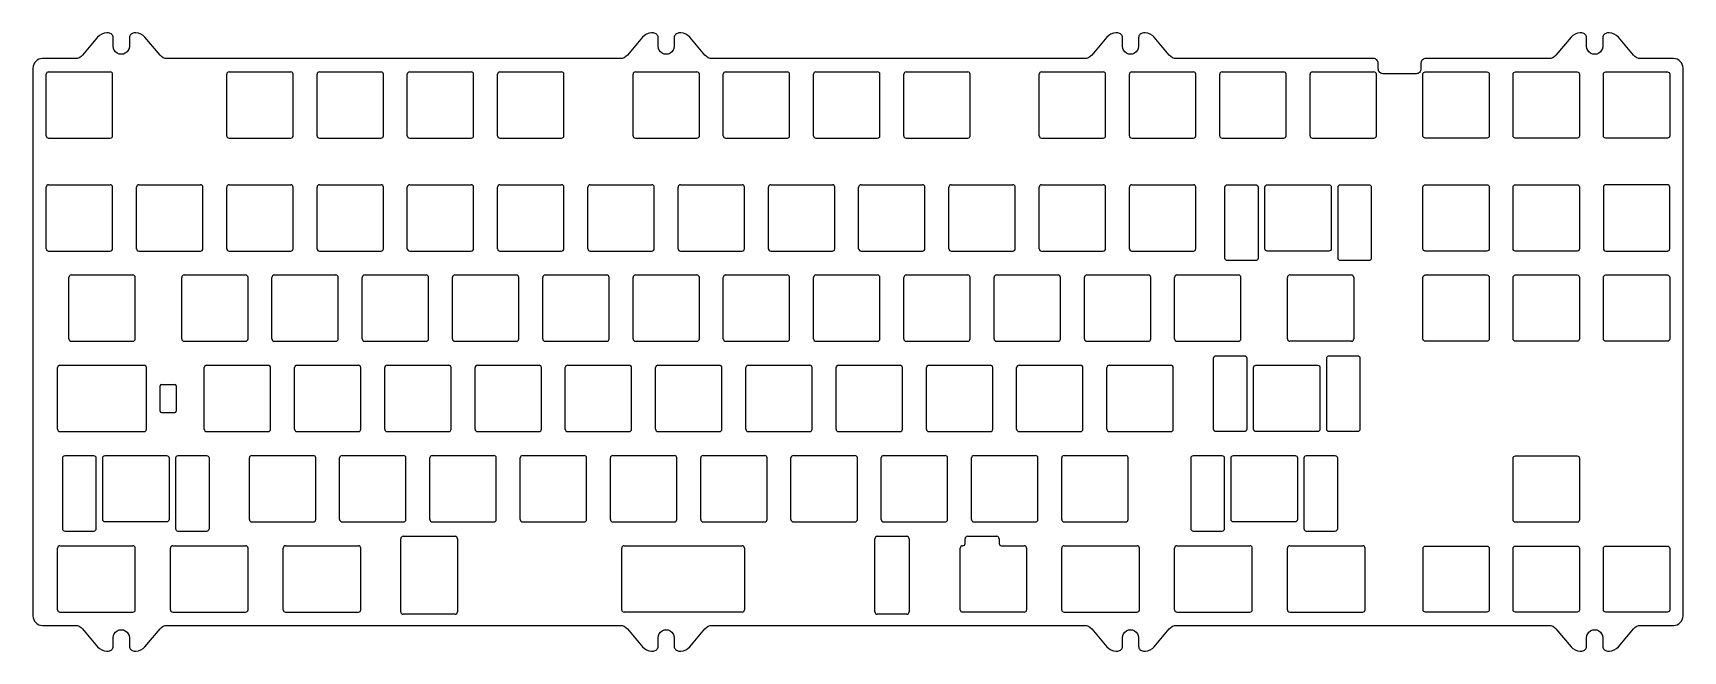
# Model space of a CAD drawing. Header units: millimetres. Extents: x -74 to 274, y 23 to 154.
import ezdxf

# ---------------------------------------------------------------- set-up
doc = ezdxf.new("R2010")
doc.units = ezdxf.units.MM
doc.layers.get('0').update_dxf_attribs({"linetype": 'CONTINUOUS'})

msp = doc.modelspace()

# ---------------------------------------------------------------- linework, layer by layer
for p, q in [((-71.38, 131.81), (-71.38, 144.81)), ((-70.88, 145.31), (-57.88, 145.31)), ((-57.38, 131.81), (-57.38, 144.81)), ((-33.28, 131.81), (-33.28, 144.81)), ((-32.78, 145.31), (-19.78, 145.31)), ((-19.28, 131.81), (-19.28, 144.81)), ((-14.23, 131.81), (-14.23, 144.81)), ((-13.73, 145.31), (-0.73, 145.31)), ((-0.23, 131.81), (-0.23, 144.81)), ((4.82, 131.81), (4.82, 144.81)), ((5.32, 145.31), (18.32, 145.31)), ((18.82, 131.81), (18.82, 144.81)), ((23.87, 131.81), (23.87, 144.81)), ((24.37, 145.31), (37.37, 145.31)), ((37.87, 131.81), (37.87, 144.81)), ((52.45, 131.81), (52.45, 144.81)), ((52.95, 145.31), (65.95, 145.31)), ((66.45, 131.81), (66.45, 144.81)), ((71.5, 131.81), (71.5, 144.81)), ((72, 145.31), (85, 145.31)), ((85.5, 131.81), (85.5, 144.81)), ((90.55, 131.81), (90.55, 144.81)), ((91.05, 145.31), (104.05, 145.31)), ((104.55, 131.81), (104.55, 144.81)), ((109.6, 131.81), (109.6, 144.81)), ((110.1, 145.31), (123.1, 145.31)), ((123.6, 131.81), (123.6, 144.81)), ((138.17, 131.81), (138.17, 144.81)), ((138.67, 145.31), (151.67, 145.31)), ((152.17, 131.81), (152.17, 144.81)), ((157.22, 131.81), (157.22, 144.81)), ((157.72, 145.31), (170.72, 145.31)), ((171.22, 131.81), (171.22, 144.81)), ((176.27, 131.81), (176.27, 144.81)), ((176.77, 145.31), (189.77, 145.31)), ((190.27, 131.81), (190.27, 144.81)), ((195.32, 131.81), (195.32, 144.81)), ((195.82, 145.31), (208.82, 145.31)), ((209.32, 131.81), (209.32, 144.81)), ((-70.88, 131.31), (-57.88, 131.31)), ((-32.78, 131.31), (-19.78, 131.31)), ((-13.73, 131.31), (-0.73, 131.31)), ((5.32, 131.31), (18.32, 131.31)), ((24.37, 131.31), (37.37, 131.31)), ((52.95, 131.31), (65.95, 131.31)), ((72, 131.31), (85, 131.31)), ((91.05, 131.31), (104.05, 131.31)), ((110.1, 131.31), (123.1, 131.31)), ((138.67, 131.31), (151.67, 131.31)), ((157.72, 131.31), (170.72, 131.31)), ((176.77, 131.31), (189.77, 131.31)), ((195.82, 131.31), (208.82, 131.31)), ((-71.38, 107.99), (-71.38, 120.99)), ((-70.88, 121.49), (-57.88, 121.49)), ((-57.38, 107.99), (-57.38, 120.99)), ((-52.33, 107.99), (-52.33, 120.99)), ((-51.83, 121.49), (-38.83, 121.49)), ((-38.33, 107.99), (-38.33, 120.99)), ((-33.28, 107.99), (-33.28, 120.99)), ((-32.78, 121.49), (-19.78, 121.49)), ((-19.28, 107.99), (-19.28, 120.99)), ((-14.23, 107.99), (-14.23, 120.99)), ((-13.73, 121.49), (-0.73, 121.49)), ((-0.23, 107.99), (-0.23, 120.99)), ((4.82, 107.99), (4.82, 120.99)), ((5.32, 121.49), (18.32, 121.49)), ((18.82, 107.99), (18.82, 120.99)), ((23.87, 107.99), (23.87, 120.99)), ((24.37, 121.49), (37.37, 121.49)), ((37.87, 107.99), (37.87, 120.99)), ((42.92, 107.99), (42.92, 120.99)), ((43.42, 121.49), (56.42, 121.49)), ((56.92, 107.99), (56.92, 120.99)), ((61.97, 107.99), (61.97, 120.99)), ((62.47, 121.49), (75.47, 121.49)), ((75.97, 107.99), (75.97, 120.99)), ((81.02, 107.99), (81.02, 120.99)), ((81.52, 121.49), (94.52, 121.49)), ((95.02, 107.99), (95.02, 120.99)), ((100.07, 107.99), (100.07, 120.99)), ((100.57, 121.49), (113.57, 121.49)), ((114.07, 107.99), (114.07, 120.99)), ((119.12, 107.99), (119.12, 120.99)), ((119.62, 121.49), (132.62, 121.49)), ((133.12, 107.99), (133.12, 120.99)), ((138.17, 107.99), (138.17, 120.99)), ((138.67, 121.49), (151.67, 121.49)), ((152.17, 107.99), (152.17, 120.99)), ((157.22, 107.99), (157.22, 120.99)), ((157.72, 121.49), (170.72, 121.49)), ((171.22, 107.99), (171.22, 120.99)), ((-70.88, 107.49), (-57.88, 107.49)), ((-51.83, 107.49), (-38.83, 107.49)), ((-32.78, 107.49), (-19.78, 107.49)), ((-13.73, 107.49), (-0.73, 107.49)), ((5.32, 107.49), (18.32, 107.49)), ((24.37, 107.49), (37.37, 107.49)), ((43.42, 107.49), (56.42, 107.49)), ((62.47, 107.49), (75.47, 107.49)), ((81.52, 107.49), (94.52, 107.49)), ((100.57, 107.49), (113.57, 107.49)), ((119.62, 107.49), (132.62, 107.49)), ((138.67, 107.49), (151.67, 107.49)), ((157.72, 107.49), (170.72, 107.49)), ((-66.61, 88.94), (-66.61, 101.94)), ((-66.11, 102.44), (-53.11, 102.44)), ((-52.61, 88.94), (-52.61, 101.94)), ((-42.8, 88.94), (-42.8, 101.94)), ((-42.3, 102.44), (-29.3, 102.44)), ((-28.8, 88.94), (-28.8, 101.94)), ((-23.75, 88.94), (-23.75, 101.94)), ((-23.25, 102.44), (-10.25, 102.44)), ((-9.75, 88.94), (-9.75, 101.94)), ((-4.7, 88.94), (-4.7, 101.94)), ((-4.2, 102.44), (8.8, 102.44)), ((9.3, 88.94), (9.3, 101.94)), ((14.35, 88.94), (14.35, 101.94)), ((14.85, 102.44), (27.85, 102.44)), ((28.35, 88.94), (28.35, 101.94)), ((33.4, 88.94), (33.4, 101.94)), ((33.9, 102.44), (46.9, 102.44)), ((47.4, 88.94), (47.4, 101.94)), ((52.45, 88.94), (52.45, 101.94)), ((52.95, 102.44), (65.95, 102.44)), ((66.45, 88.94), (66.45, 101.94)), ((71.5, 88.94), (71.5, 101.94)), ((72, 102.44), (85, 102.44)), ((85.5, 88.94), (85.5, 101.94)), ((90.55, 88.94), (90.55, 101.94)), ((91.05, 102.44), (104.05, 102.44)), ((104.55, 88.94), (104.55, 101.94)), ((109.6, 88.94), (109.6, 101.94)), ((110.1, 102.44), (123.1, 102.44)), ((123.6, 88.94), (123.6, 101.94)), ((128.65, 88.94), (128.65, 101.94)), ((129.15, 102.44), (142.15, 102.44)), ((142.65, 88.94), (142.65, 101.94)), ((147.7, 88.94), (147.7, 101.94)), ((148.2, 102.44), (161.2, 102.44)), ((161.7, 88.94), (161.7, 101.94)), ((166.75, 88.94), (166.75, 101.94)), ((167.25, 102.44), (180.25, 102.44)), ((180.75, 88.94), (180.75, 101.94)), ((190.56, 88.94), (190.56, 101.94)), ((191.06, 102.44), (204.06, 102.44)), ((204.56, 101.94), (204.56, 88.94)), ((-66.11, 88.44), (-53.11, 88.44)), ((-42.3, 88.44), (-29.3, 88.44)), ((-23.25, 88.44), (-10.25, 88.44)), ((-4.2, 88.44), (8.8, 88.44)), ((14.85, 88.44), (27.85, 88.44)), ((33.9, 88.44), (46.9, 88.44)), ((52.95, 88.44), (65.95, 88.44)), ((72, 88.44), (85, 88.44)), ((91.05, 88.44), (104.05, 88.44)), ((110.1, 88.44), (123.1, 88.44)), ((129.15, 88.44), (142.15, 88.44)), ((148.2, 88.44), (161.2, 88.44)), ((167.25, 88.44), (180.25, 88.44)), ((204.06, 88.44), (191.06, 88.44)), ((-68.99, 69.89), (-68.99, 82.89)), ((-68.49, 83.39), (-50.73, 83.39)), ((-50.23, 69.89), (-50.23, 82.89)), ((-38.04, 69.89), (-38.04, 82.89)), ((-37.54, 83.39), (-24.54, 83.39)), ((-24.04, 69.89), (-24.04, 82.89)), ((-18.99, 69.89), (-18.99, 82.89)), ((-18.49, 83.39), (-5.49, 83.39)), ((-4.99, 69.89), (-4.99, 82.89)), ((0.06, 69.89), (0.06, 82.89)), ((0.56, 83.39), (13.56, 83.39)), ((14.06, 69.89), (14.06, 82.89)), ((19.11, 69.89), (19.11, 82.89)), ((19.61, 83.39), (32.61, 83.39)), ((33.11, 69.89), (33.11, 82.89)), ((38.16, 69.89), (38.16, 82.89)), ((38.66, 83.39), (51.66, 83.39)), ((52.16, 69.89), (52.16, 82.89)), ((57.21, 69.89), (57.21, 82.89)), ((57.71, 83.39), (70.71, 83.39)), ((71.21, 69.89), (71.21, 82.89)), ((76.26, 69.89), (76.26, 82.89)), ((76.76, 83.39), (89.76, 83.39)), ((90.26, 69.89), (90.26, 82.89)), ((95.31, 69.89), (95.31, 82.89)), ((95.81, 83.39), (108.81, 83.39)), ((109.31, 69.89), (109.31, 82.89)), ((114.36, 69.89), (114.36, 82.89)), ((114.86, 83.39), (127.86, 83.39)), ((128.36, 69.89), (128.36, 82.89)), ((133.41, 69.89), (133.41, 82.89)), ((133.91, 83.39), (146.91, 83.39)), ((147.41, 69.89), (147.41, 82.89)), ((152.46, 69.89), (152.46, 82.89)), ((152.96, 83.39), (165.96, 83.39)), ((166.46, 69.89), (166.46, 82.89)), ((-47.34, 73.72), (-47.34, 79.06)), ((-47.04, 79.36), (-44.24, 79.36)), ((-43.94, 79.06), (-43.94, 73.72)), ((-47.04, 73.42), (-44.24, 73.42)), ((-68.49, 69.39), (-50.73, 69.39)), ((-37.54, 69.39), (-24.54, 69.39)), ((-18.49, 69.39), (-5.49, 69.39)), ((0.56, 69.39), (13.56, 69.39)), ((19.61, 69.39), (32.61, 69.39)), ((38.66, 69.39), (51.66, 69.39)), ((57.71, 69.39), (70.71, 69.39)), ((76.76, 69.39), (89.76, 69.39)), ((95.81, 69.39), (108.81, 69.39)), ((114.86, 69.39), (127.86, 69.39)), ((133.91, 69.39), (146.91, 69.39)), ((152.96, 69.39), (165.96, 69.39)), ((-28.51, 50.84), (-28.51, 63.84)), ((-28.01, 64.34), (-15.01, 64.34)), ((-14.51, 50.84), (-14.51, 63.84)), ((-9.46, 50.84), (-9.46, 63.84)), ((-8.96, 64.34), (4.04, 64.34)), ((4.54, 50.84), (4.54, 63.84)), ((9.59, 50.84), (9.59, 63.84)), ((10.09, 64.34), (23.09, 64.34)), ((23.59, 50.84), (23.59, 63.84)), ((28.64, 50.84), (28.64, 63.84)), ((29.14, 64.34), (42.14, 64.34)), ((42.64, 50.84), (42.64, 63.84)), ((47.69, 50.84), (47.69, 63.84)), ((48.19, 64.34), (61.19, 64.34)), ((61.69, 50.84), (61.69, 63.84)), ((66.74, 50.84), (66.74, 63.84)), ((67.24, 64.34), (80.24, 64.34)), ((80.74, 50.84), (80.74, 63.84)), ((85.79, 50.84), (85.79, 63.84)), ((86.29, 64.34), (99.29, 64.34)), ((99.79, 50.84), (99.79, 63.84)), ((104.84, 50.84), (104.84, 63.84)), ((105.34, 64.34), (118.34, 64.34)), ((118.84, 50.84), (118.84, 63.84)), ((123.89, 50.84), (123.89, 63.84)), ((124.39, 64.34), (137.39, 64.34)), ((137.89, 50.84), (137.89, 63.84)), ((142.94, 50.84), (142.94, 63.84)), ((143.44, 64.34), (156.44, 64.34)), ((156.94, 50.84), (156.94, 63.84)), ((-28.01, 50.34), (-15.01, 50.34)), ((-8.96, 50.34), (4.04, 50.34)), ((10.09, 50.34), (23.09, 50.34)), ((29.14, 50.34), (42.14, 50.34)), ((48.19, 50.34), (61.19, 50.34)), ((67.24, 50.34), (80.24, 50.34)), ((86.29, 50.34), (99.29, 50.34)), ((105.34, 50.34), (118.34, 50.34)), ((124.39, 50.34), (137.39, 50.34)), ((143.44, 50.34), (156.44, 50.34)), ((-68.49, 45.29), (-53.11, 45.29)), ((-44.68, 45.29), (-29.3, 45.29)), ((-20.87, 45.29), (-5.49, 45.29)), ((3.43, 31.34), (3.43, 46.79)), ((3.93, 47.29), (14.89, 47.29)), ((15.39, 46.79), (15.39, 31.34)), ((50.57, 45.29), (75.47, 45.29)), ((103.51, 31.34), (103.51, 46.79)), ((104.01, 47.29), (110.21, 47.29)), ((110.71, 46.79), (110.71, 31.34)), ((122.01, 45.29), (122.02, 45.29)), ((122.52, 45.79), (122.52, 46.79)), ((123.02, 47.29), (129.22, 47.29)), ((129.72, 46.79), (129.72, 45.79)), ((130.22, 45.29), (135.01, 45.29)), ((143.44, 45.29), (158.82, 45.29)), ((167.25, 45.29), (182.63, 45.29)), ((191.06, 45.29), (206.44, 45.29)), ((-68.99, 31.79), (-68.99, 44.79)), ((-52.61, 31.79), (-52.61, 44.79)), ((-45.18, 31.79), (-45.18, 44.79)), ((-28.8, 31.79), (-28.8, 44.79)), ((-21.37, 31.79), (-21.37, 44.79)), ((-4.99, 31.79), (-4.99, 44.79)), ((50.07, 31.79), (50.07, 44.79)), ((75.97, 44.79), (75.97, 31.79)), ((121.51, 31.79), (121.51, 44.79)), ((135.51, 44.79), (135.51, 31.79)), ((142.94, 31.79), (142.94, 44.79)), ((159.32, 31.79), (159.32, 44.79)), ((166.75, 31.79), (166.75, 44.79)), ((183.13, 31.79), (183.13, 44.79)), ((190.56, 31.79), (190.56, 44.79)), ((206.94, 31.79), (206.94, 44.79)), ((-68.49, 31.29), (-53.11, 31.29)), ((-44.68, 31.29), (-29.3, 31.29)), ((-20.87, 31.29), (-5.49, 31.29)), ((14.89, 30.84), (3.93, 30.84)), ((75.47, 31.29), (50.57, 31.29)), ((110.21, 30.84), (104.01, 30.84)), ((135.01, 31.29), (122.01, 31.29)), ((143.44, 31.29), (158.82, 31.29)), ((167.25, 31.29), (182.63, 31.29)), ((191.06, 31.29), (206.44, 31.29))]:
    msp.add_line(p, q)
for points in [[(54.46, 152.61), (51.27, 148.82, -0.221695), (49.74, 148.11), (-45.84, 148.11, -0.221695), (-47.37, 148.82), (-50.55, 152.61, 0.221695), (-52.46, 153.51), (-52.84, 153.51, 0.414214), (-53.84, 152.51), (-53.84, 150.71, -1.000001), (-57.24, 150.71), (-57.24, 152.51, 0.414214), (-58.24, 153.51), (-58.62, 153.51, 0.221819), (-60.54, 152.61), (-63.72, 148.82, -0.221695), (-65.25, 148.11), (-72.18, 148.11, 0.414214), (-74.18, 146.11), (-74.18, 30.49, 0.414214), (-72.18, 28.49), (-65.25, 28.49, -0.221695), (-63.72, 27.78), (-60.54, 23.99, 0.221819), (-58.62, 23.09), (-58.24, 23.09, 0.414214), (-57.24, 24.09), (-57.24, 25.89, -1.000001), (-53.84, 25.89), (-53.84, 24.09, 0.414214), (-52.84, 23.09), (-52.46, 23.09, 0.221695), (-50.55, 23.99), (-47.37, 27.78, -0.221695), (-45.84, 28.49), (49.74, 28.49, -0.221695), (51.27, 27.78), (54.46, 23.99, 0.221819), (56.37, 23.09), (56.75, 23.09, 0.414214), (57.75, 24.09), (57.75, 25.89, -1.000001), (61.15, 25.89), (61.15, 24.09, 0.414214), (62.15, 23.09), (62.53, 23.09, 0.221695), (64.44, 23.99), (67.62, 27.78, -0.221695), (69.16, 28.49), (147.74, 28.49, -0.221695), (149.27, 27.78), (152.46, 23.99, 0.221819), (154.37, 23.09), (154.75, 23.09, 0.414214), (155.75, 24.09), (155.75, 25.89, -1.000001), (159.15, 25.89), (159.15, 24.09, 0.414214), (160.15, 23.09), (160.53, 23.09, 0.221695), (162.44, 23.99), (165.62, 27.78, -0.221695), (167.16, 28.49), (245.7, 28.49, -0.221695), (247.23, 27.78), (250.41, 23.99, 0.221819), (252.33, 23.09), (252.7, 23.09, 0.414214), (253.7, 24.09), (253.7, 25.89, -1.000001), (257.1, 25.89), (257.1, 24.09, 0.414214), (258.1, 23.09), (258.48, 23.09, 0.221695), (260.4, 23.99), (263.58, 27.78, -0.221695), (265.11, 28.49), (272.04, 28.49, 0.414214), (274.04, 30.49), (274.04, 146.11, 0.414214), (272.04, 148.11), (265.11, 148.11, -0.221695), (263.58, 148.82), (260.4, 152.61, 0.221695), (258.48, 153.51), (258.1, 153.51, 0.414214), (257.1, 152.51), (257.1, 150.71, -1.000001), (253.7, 150.71), (253.7, 152.51, 0.414214), (252.7, 153.51), (252.33, 153.51, 0.221819), (250.41, 152.61), (247.23, 148.82, -0.221695), (245.7, 148.11), (219.73, 148.11, 0.414214), (218.73, 147.11), (218.73, 145.91, -0.414214), (217.73, 144.91), (210.73, 144.91, -0.414214), (209.73, 145.91), (209.73, 147.11, 0.414214), (208.73, 148.11), (167.16, 148.11, -0.221695), (165.62, 148.82), (162.44, 152.61, 0.221695), (160.53, 153.51), (160.15, 153.51, 0.414214), (159.15, 152.51), (159.15, 150.71, -1.000001), (155.75, 150.71), (155.75, 152.51, 0.414214), (154.75, 153.51), (154.37, 153.51, 0.221819), (152.46, 152.61), (149.27, 148.82, -0.221695), (147.74, 148.11), (69.16, 148.11, -0.221695), (67.62, 148.82), (64.44, 152.61, 0.221695), (62.53, 153.51), (62.15, 153.51, 0.414214), (61.15, 152.51), (61.15, 150.71, -1.000001), (57.75, 150.71), (57.75, 152.51, 0.414214), (56.75, 153.51), (56.37, 153.51, 0.221819)], [(233.14, 144.81), (233.14, 131.81, -0.414214), (232.64, 131.31), (219.64, 131.31, -0.414214), (219.14, 131.81), (219.14, 144.81, -0.414214), (219.64, 145.31), (232.64, 145.31, -0.414214)], [(252.19, 144.81), (252.19, 131.81, -0.414214), (251.69, 131.31), (238.69, 131.31, -0.414214), (238.19, 131.81), (238.19, 144.81, -0.414214), (238.69, 145.31), (251.69, 145.31, -0.414214)], [(271.24, 144.81), (271.24, 131.81, -0.414214), (270.74, 131.31), (257.74, 131.31, -0.414214), (257.24, 131.81), (257.24, 144.81, -0.414214), (257.74, 145.31), (270.74, 145.31, -0.414214)], [(184.36, 120.99), (184.36, 105.99, -0.414214), (183.86, 105.49), (177.86, 105.49, -0.414214), (177.36, 105.99), (177.36, 120.99, -0.414214), (177.86, 121.49), (183.86, 121.49, -0.414214)], [(199.8, 120.99), (199.8, 107.99, -0.414214), (199.3, 107.49), (186.3, 107.49, -0.414214), (185.8, 107.99), (185.8, 120.99, -0.414214), (186.3, 121.49), (199.3, 121.49, -0.414214)], [(208.24, 120.99), (208.24, 105.99, -0.414214), (207.74, 105.49), (201.74, 105.49, -0.414214), (201.24, 105.99), (201.24, 120.99, -0.414214), (201.74, 121.49), (207.74, 121.49, -0.414214)], [(233.14, 120.99), (233.14, 107.99, -0.414214), (232.64, 107.49), (219.64, 107.49, -0.414214), (219.14, 107.99), (219.14, 120.99, -0.414214), (219.64, 121.49), (232.64, 121.49, -0.414214)], [(252.19, 120.99), (252.19, 107.99, -0.414214), (251.69, 107.49), (238.69, 107.49, -0.414214), (238.19, 107.99), (238.19, 120.99, -0.414214), (238.69, 121.49), (251.69, 121.49, -0.414214)], [(257.24, 120.99), (257.24, 107.99, 0.414214), (257.74, 107.49), (270.74, 107.49, 0.414214), (271.24, 107.99), (271.24, 120.99, 0.414214), (270.74, 121.49), (257.74, 121.49, 0.414214)], [(233.14, 101.94), (233.14, 88.94, -0.414214), (232.64, 88.44), (219.64, 88.44, -0.414214), (219.14, 88.94), (219.14, 101.94, -0.414214), (219.64, 102.44), (232.64, 102.44, -0.414214)], [(252.19, 101.94), (252.19, 88.94, -0.414214), (251.69, 88.44), (238.69, 88.44, -0.414214), (238.19, 88.94), (238.19, 101.94, -0.414214), (238.69, 102.44), (251.69, 102.44, -0.414214)], [(271.24, 101.94), (271.24, 88.94, -0.414214), (270.74, 88.44), (257.74, 88.44, -0.414214), (257.24, 88.94), (257.24, 101.94, -0.414214), (257.74, 102.44), (270.74, 102.44, -0.414214)], [(181.98, 84.89), (181.98, 69.89, -0.414214), (181.48, 69.39), (175.48, 69.39, -0.414214), (174.98, 69.89), (174.98, 84.89, -0.414214), (175.48, 85.39), (181.48, 85.39, -0.414214)], [(205.86, 84.89), (205.86, 69.89, -0.414214), (205.36, 69.39), (199.36, 69.39, -0.414214), (198.86, 69.89), (198.86, 84.89, -0.414214), (199.36, 85.39), (205.36, 85.39, -0.414214)], [(197.42, 82.89), (197.42, 69.89, -0.414214), (196.92, 69.39), (183.92, 69.39, -0.414214), (183.42, 69.89), (183.42, 82.89, -0.414214), (183.92, 83.39), (196.92, 83.39, -0.414214)], [(-60.91, 63.84), (-60.91, 48.84, -0.414214), (-61.41, 48.34), (-67.41, 48.34, -0.414214), (-67.91, 48.84), (-67.91, 63.84, -0.414214), (-67.41, 64.34), (-61.41, 64.34, -0.414214)], [(-45.47, 63.84), (-45.47, 50.84, -0.414214), (-45.97, 50.34), (-58.97, 50.34, -0.414214), (-59.47, 50.84), (-59.47, 63.84, -0.414214), (-58.97, 64.34), (-45.97, 64.34, -0.414214)], [(-37.03, 63.84), (-37.03, 48.84, -0.414214), (-37.53, 48.34), (-43.53, 48.34, -0.414214), (-44.03, 48.84), (-44.03, 63.84, -0.414214), (-43.53, 64.34), (-37.53, 64.34, -0.414214)], [(177.22, 63.84), (177.22, 48.84, -0.414214), (176.72, 48.34), (170.72, 48.34, -0.414214), (170.22, 48.84), (170.22, 63.84, -0.414214), (170.72, 64.34), (176.72, 64.34, -0.414214)], [(192.66, 63.84), (192.66, 50.84, -0.414214), (192.16, 50.34), (179.16, 50.34, -0.414214), (178.66, 50.84), (178.66, 63.84, -0.414214), (179.16, 64.34), (192.16, 64.34, -0.414214)], [(201.09, 63.84), (201.09, 48.84, -0.414214), (200.59, 48.34), (194.59, 48.34, -0.414214), (194.09, 48.84), (194.09, 63.84, -0.414214), (194.59, 64.34), (200.59, 64.34, -0.414214)], [(238.19, 50.77), (238.19, 63.77, -0.414214), (238.69, 64.27), (251.69, 64.27, -0.414214), (252.19, 63.77), (252.19, 50.77, -0.414214), (251.69, 50.27), (238.69, 50.27, -0.414214)], [(219.17, 31.79), (219.17, 44.72, -0.414214), (219.67, 45.22), (232.64, 45.22, -0.414214), (233.14, 44.72), (233.14, 31.79, -0.414214), (232.64, 31.29), (219.67, 31.29, -0.414214)], [(238.19, 31.79), (238.19, 44.72, -0.414214), (238.69, 45.22), (251.69, 45.22, -0.414214), (252.19, 44.72), (252.19, 31.79, -0.414214), (251.69, 31.29), (238.69, 31.29, -0.414214)], [(257.24, 31.79), (257.24, 44.72, -0.414214), (257.74, 45.22), (270.74, 45.22, -0.414214), (271.24, 44.72), (271.24, 31.79, -0.414214), (270.74, 31.29), (257.74, 31.29, -0.414214)]]:
    msp.add_lwpolyline(points, format="xyb", close=True)
for centre, radius, start, end in [((-70.88, 144.81), 0.5, 89.9991, 179.9998), ((-57.88, 144.81), 0.5, -0.0001, 89.9997), ((-32.78, 144.81), 0.5, 89.9991, 179.9998), ((-19.78, 144.81), 0.5, -0.0001, 89.9997), ((-13.73, 144.81), 0.5, 89.9991, 179.9998), ((-0.73, 144.81), 0.5, -0.0001, 89.9997), ((5.32, 144.81), 0.5, 89.9991, 179.9998), ((18.32, 144.81), 0.5, -0.0001, 89.9997), ((24.37, 144.81), 0.5, 89.9991, 179.9998), ((37.37, 144.81), 0.5, -0.0001, 89.9997), ((52.95, 144.81), 0.5, 89.9999, 179.9998), ((65.95, 144.81), 0.5, -0.0001, 89.9997), ((72, 144.81), 0.5, 89.9999, 179.9998), ((85, 144.81), 0.5, -0.0001, 90), ((91.05, 144.81), 0.5, 89.9999, 179.9998), ((104.05, 144.81), 0.5, -0.0001, 90), ((110.1, 144.81), 0.5, 89.9999, 179.9998), ((123.1, 144.81), 0.5, -0.0001, 90), ((138.67, 144.81), 0.5, 89.9991, 179.9998), ((151.67, 144.81), 0.5, -0.0001, 89.9997), ((157.72, 144.81), 0.5, 89.9991, 179.9998), ((170.72, 144.81), 0.5, -0.0001, 89.9997), ((176.77, 144.81), 0.5, 89.9999, 179.9998), ((189.77, 144.81), 0.5, -0.0001, 90), ((195.82, 144.81), 0.5, 89.9999, 179.9998), ((208.82, 144.81), 0.5, -0.0001, 90), ((-70.88, 131.81), 0.5, 179.9998, 270.0009), ((-57.88, 131.81), 0.5, -89.9997, 0.0005), ((-32.78, 131.81), 0.5, 179.9998, 270.0009), ((-19.78, 131.81), 0.5, -89.9997, 0.0005), ((-13.73, 131.81), 0.5, 179.9998, 270.0009), ((-0.73, 131.81), 0.5, -89.9997, 0.0005), ((5.32, 131.81), 0.5, 179.9998, 270.0009), ((18.32, 131.81), 0.5, -89.9997, 0.0005), ((24.37, 131.81), 0.5, 179.9998, 270.0009), ((37.37, 131.81), 0.5, -89.9997, 0.0005), ((52.95, 131.81), 0.5, 179.9998, 270.0001), ((65.95, 131.81), 0.5, -89.9997, 0.0005), ((72, 131.81), 0.5, 179.9998, 270.0001), ((85, 131.81), 0.5, -90, 0.0005), ((91.05, 131.81), 0.5, 179.9998, 270.0001), ((104.05, 131.81), 0.5, -90, 0.0005), ((110.1, 131.81), 0.5, 179.9998, 270.0001), ((123.1, 131.81), 0.5, -90, 0.0005), ((138.67, 131.81), 0.5, 179.9998, 270.0009), ((151.67, 131.81), 0.5, -89.9997, 0.0005), ((157.72, 131.81), 0.5, 179.9998, 270.0009), ((170.72, 131.81), 0.5, -89.9997, 0.0005), ((176.77, 131.81), 0.5, 179.9998, 270.0001), ((189.77, 131.81), 0.5, -90, 0.0005), ((195.82, 131.81), 0.5, 179.9998, 270.0001), ((208.82, 131.81), 0.5, -90, 0.0005), ((-70.88, 120.99), 0.5, 89.9991, 179.9998), ((-57.88, 120.99), 0.5, -0.0001, 89.9997), ((-51.83, 120.99), 0.5, 89.9991, 179.9998), ((-38.83, 120.99), 0.5, -0.0001, 89.9997), ((-32.78, 120.99), 0.5, 89.9991, 179.9998), ((-19.78, 120.99), 0.5, -0.0001, 89.9997), ((-13.73, 120.99), 0.5, 89.9991, 179.9998), ((-0.73, 120.99), 0.5, -0.0001, 89.9997), ((5.32, 120.99), 0.5, 89.9991, 179.9998), ((18.32, 120.99), 0.5, -0.0001, 89.9997), ((24.37, 120.99), 0.5, 89.9991, 179.9998), ((37.37, 120.99), 0.5, -0.0001, 89.9997), ((43.42, 120.99), 0.5, 89.9991, 179.9998), ((56.42, 120.99), 0.5, -0.0001, 89.9997), ((62.47, 120.99), 0.5, 89.9991, 179.9998), ((75.47, 120.99), 0.5, -0.0001, 89.9997), ((81.52, 120.99), 0.5, 89.9991, 179.9998), ((94.52, 120.99), 0.5, -0.0001, 89.9997), ((100.57, 120.99), 0.5, 89.9991, 179.9998), ((113.57, 120.99), 0.5, -0.0001, 89.9997), ((119.62, 120.99), 0.5, 89.9991, 179.9998), ((132.62, 120.99), 0.5, -0.0001, 89.9997), ((138.67, 120.99), 0.5, 89.9991, 179.9998), ((151.67, 120.99), 0.5, -0.0001, 89.9997), ((157.72, 120.99), 0.5, 89.9991, 179.9998), ((170.72, 120.99), 0.5, -0.0001, 89.9997), ((-70.88, 107.99), 0.5, 179.9998, 270.0009), ((-57.88, 107.99), 0.5, -89.9997, 0.0005), ((-51.83, 107.99), 0.5, 179.9998, 270.0009), ((-38.83, 107.99), 0.5, -89.9997, 0.0005), ((-32.78, 107.99), 0.5, 179.9998, 270.0009), ((-19.78, 107.99), 0.5, -89.9997, 0.0005), ((-13.73, 107.99), 0.5, 179.9998, 270.0009), ((-0.73, 107.99), 0.5, -89.9997, 0.0005), ((5.32, 107.99), 0.5, 179.9998, 270.0009), ((18.32, 107.99), 0.5, -89.9997, 0.0005), ((24.37, 107.99), 0.5, 179.9998, 270.0009), ((37.37, 107.99), 0.5, -89.9997, 0.0005), ((43.42, 107.99), 0.5, 179.9998, 270.0009), ((56.42, 107.99), 0.5, -89.9997, 0.0005), ((62.47, 107.99), 0.5, 179.9998, 270.0009), ((75.47, 107.99), 0.5, -89.9997, 0.0005), ((81.52, 107.99), 0.5, 179.9998, 270.0009), ((94.52, 107.99), 0.5, -89.9997, 0.0005), ((100.57, 107.99), 0.5, 179.9998, 270.0009), ((113.57, 107.99), 0.5, -89.9997, 0.0005), ((119.62, 107.99), 0.5, 179.9998, 270.0009), ((132.62, 107.99), 0.5, -89.9997, 0.0005), ((138.67, 107.99), 0.5, 179.9998, 270.0009), ((151.67, 107.99), 0.5, -89.9997, 0.0005), ((157.72, 107.99), 0.5, 179.9998, 270.0009), ((170.72, 107.99), 0.5, -89.9997, 0.0005), ((-66.11, 101.94), 0.5, 89.9999, 179.9998), ((-53.11, 101.94), 0.5, -0.0001, 90), ((-42.3, 101.94), 0.5, 89.9991, 179.9998), ((-29.3, 101.94), 0.5, -0.0001, 89.9997), ((-23.25, 101.94), 0.5, 89.9999, 179.9998), ((-10.25, 101.94), 0.5, -0.0001, 90), ((-4.2, 101.94), 0.5, 89.9999, 179.9998), ((8.8, 101.94), 0.5, -0.0001, 90), ((14.85, 101.94), 0.5, 89.9999, 179.9998), ((27.85, 101.94), 0.5, -0.0001, 90), ((33.9, 101.94), 0.5, 89.9999, 179.9998), ((46.9, 101.94), 0.5, -0.0001, 90), ((52.95, 101.94), 0.5, 89.9999, 179.9998), ((65.95, 101.94), 0.5, -0.0001, 89.9997), ((72, 101.94), 0.5, 89.9999, 179.9998), ((85, 101.94), 0.5, -0.0001, 90), ((91.05, 101.94), 0.5, 89.9999, 179.9998), ((104.05, 101.94), 0.5, -0.0001, 90), ((110.1, 101.94), 0.5, 89.9999, 179.9998), ((123.1, 101.94), 0.5, -0.0001, 90), ((129.15, 101.94), 0.5, 89.9991, 179.9998), ((142.15, 101.94), 0.5, -0.0001, 89.9997), ((148.2, 101.94), 0.5, 89.9991, 179.9998), ((161.2, 101.94), 0.5, -0.0001, 89.9997), ((167.25, 101.94), 0.5, 89.9991, 179.9998), ((180.25, 101.94), 0.5, -0.0001, 89.9997), ((191.06, 101.94), 0.5, 89.9999, 179.9998), ((204.06, 101.94), 0.5, -0.0001, 89.9989), ((-66.11, 88.94), 0.5, 179.9998, 270.0001), ((-53.11, 88.94), 0.5, -90, 0.0005), ((-42.3, 88.94), 0.5, 179.9998, 270.0009), ((-29.3, 88.94), 0.5, -89.9997, 0.0005), ((-23.25, 88.94), 0.5, 179.9998, 270.0001), ((-10.25, 88.94), 0.5, -90, 0.0001), ((-4.2, 88.94), 0.5, 179.9998, 270.0001), ((8.8, 88.94), 0.5, -90, 0.0005), ((14.85, 88.94), 0.5, 179.9998, 270.0001), ((27.85, 88.94), 0.5, -90, 0.0005), ((33.9, 88.94), 0.5, 179.9998, 270.0001), ((46.9, 88.94), 0.5, -90, 0.0005), ((52.95, 88.94), 0.5, 179.9998, 270.0001), ((65.95, 88.94), 0.5, -89.9997, 0.0005), ((72, 88.94), 0.5, 179.9998, 270.0001), ((85, 88.94), 0.5, -90, 0.0005), ((91.05, 88.94), 0.5, 179.9998, 270.0001), ((104.05, 88.94), 0.5, -90, 0.0005), ((110.1, 88.94), 0.5, 179.9998, 270.0001), ((123.1, 88.94), 0.5, -90, 0.0005), ((129.15, 88.94), 0.5, 179.9998, 270.0009), ((142.15, 88.94), 0.5, -89.9997, 0.0005), ((148.2, 88.94), 0.5, 179.9998, 270.0009), ((161.2, 88.94), 0.5, -89.9997, 0.0005), ((167.25, 88.94), 0.5, 179.9998, 270.0009), ((180.25, 88.94), 0.5, -89.9997, 0.0005), ((191.06, 88.94), 0.5, 180, 269.9998), ((204.06, 88.94), 0.5, -90, 0), ((-68.49, 82.89), 0.5, 89.9999, 179.9998), ((-50.73, 82.89), 0.5, 0, 89.8899), ((-37.54, 82.89), 0.5, 89.9991, 179.9998), ((-24.54, 82.89), 0.5, -0.0001, 89.9997), ((-18.49, 82.89), 0.5, 89.9991, 179.9998), ((-5.49, 82.89), 0.5, -0.0001, 89.9997), ((0.56, 82.89), 0.5, 89.9991, 179.9998), ((13.56, 82.89), 0.5, -0.0001, 89.9997), ((19.61, 82.89), 0.5, 89.9991, 179.9998), ((32.61, 82.89), 0.5, -0.0001, 89.9997), ((38.66, 82.89), 0.5, 89.9991, 179.9998), ((51.66, 82.89), 0.5, -0.0001, 89.9997), ((57.71, 82.89), 0.5, 89.9991, 179.9998), ((70.71, 82.89), 0.5, -0.0001, 89.9997), ((76.76, 82.89), 0.5, 89.9999, 179.9998), ((89.76, 82.89), 0.5, -0.0001, 90), ((95.81, 82.89), 0.5, 89.9999, 179.9998), ((108.81, 82.89), 0.5, -0.0001, 90), ((114.86, 82.89), 0.5, 89.9999, 179.9998), ((127.86, 82.89), 0.5, -0.0001, 90), ((133.91, 82.89), 0.5, 89.9999, 179.9998), ((146.91, 82.89), 0.5, -0.0001, 90), ((152.96, 82.89), 0.5, 89.9999, 179.9998), ((165.96, 82.89), 0.5, -0.0001, 90), ((-47.04, 79.06), 0.3, 90, 180), ((-44.24, 79.06), 0.3, 0, 90), ((-47.04, 73.72), 0.3, 180, 270), ((-44.24, 73.72), 0.3, 270, 360), ((-68.49, 69.89), 0.5, 179.9998, 270.0001), ((-50.73, 69.89), 0.5, -89.9184, 0), ((-37.54, 69.89), 0.5, 179.9998, 270.0009), ((-24.54, 69.89), 0.5, -89.9997, 0.0005), ((-18.49, 69.89), 0.5, 179.9998, 270.0009), ((-5.49, 69.89), 0.5, -89.9997, 0.0005), ((0.56, 69.89), 0.5, 179.9998, 270.0009), ((13.56, 69.89), 0.5, -89.9997, 0.0005), ((19.61, 69.89), 0.5, 179.9998, 270.0009), ((32.61, 69.89), 0.5, -89.9997, 0.0005), ((38.66, 69.89), 0.5, 179.9998, 270.0009), ((51.66, 69.89), 0.5, -89.9997, 0.0005), ((57.71, 69.89), 0.5, 179.9998, 270.0009), ((70.71, 69.89), 0.5, -89.9997, 0.0005), ((76.76, 69.89), 0.5, 179.9998, 270.0001), ((89.76, 69.89), 0.5, -90, 0.0005), ((95.81, 69.89), 0.5, 179.9998, 270.0001), ((108.81, 69.89), 0.5, -90, 0.0005), ((114.86, 69.89), 0.5, 179.9998, 270.0001), ((127.86, 69.89), 0.5, -90, 0.0005), ((133.91, 69.89), 0.5, 179.9998, 270.0001), ((146.91, 69.89), 0.5, -90, 0.0005), ((152.96, 69.89), 0.5, 179.9998, 270.0001), ((165.96, 69.89), 0.5, -90, 0.0005), ((-28.01, 63.84), 0.5, 89.9991, 179.9998), ((-15.01, 63.84), 0.5, -0.0002, 90), ((-8.96, 63.84), 0.5, 89.9999, 179.9998), ((4.04, 63.84), 0.5, -0.0001, 90), ((10.09, 63.84), 0.5, 89.9999, 179.9998), ((23.09, 63.84), 0.5, -0.0001, 90), ((29.14, 63.84), 0.5, 89.9991, 179.9998), ((42.14, 63.84), 0.5, -0.0001, 89.9997), ((48.19, 63.84), 0.5, 89.9991, 179.9998), ((61.19, 63.84), 0.5, -0.0001, 89.9997), ((67.24, 63.84), 0.5, 89.9991, 179.9998), ((80.24, 63.84), 0.5, -0.0001, 89.9997), ((86.29, 63.84), 0.5, 89.9991, 179.9998), ((99.29, 63.84), 0.5, -0.0001, 89.9997), ((105.34, 63.84), 0.5, 89.9991, 179.9998), ((118.34, 63.84), 0.5, -0.0001, 89.9997), ((124.39, 63.84), 0.5, 89.9991, 179.9998), ((137.39, 63.84), 0.5, -0.0001, 89.9997), ((143.44, 63.84), 0.5, 89.9991, 179.9998), ((156.44, 63.84), 0.5, -0.0001, 89.9997), ((-28.01, 50.84), 0.5, 179.9998, 270.0009), ((-15.01, 50.84), 0.5, -90, 0.0005), ((-8.96, 50.84), 0.5, 179.9998, 270.0001), ((4.04, 50.84), 0.5, -90, 0.0005), ((10.09, 50.84), 0.5, 179.9998, 270.0001), ((23.09, 50.84), 0.5, -90, 0.0005), ((29.14, 50.84), 0.5, 179.9998, 270.0009), ((42.14, 50.84), 0.5, -89.9997, 0.0005), ((48.19, 50.84), 0.5, 179.9998, 270.0009), ((61.19, 50.84), 0.5, -89.9997, 0.0005), ((67.24, 50.84), 0.5, 179.9998, 270.0009), ((80.24, 50.84), 0.5, -89.9997, 0.0005), ((86.29, 50.84), 0.5, 179.9998, 270.0009), ((99.29, 50.84), 0.5, -89.9997, 0.0005), ((105.34, 50.84), 0.5, 179.9998, 270.0009), ((118.34, 50.84), 0.5, -89.9997, 0.0005), ((124.39, 50.84), 0.5, 179.9998, 270.0009), ((137.39, 50.84), 0.5, -89.9997, 0.0005), ((143.44, 50.84), 0.5, 179.9998, 270.0009), ((156.44, 50.84), 0.5, -89.9997, 0.0005), ((-68.49, 44.79), 0.5, 89.9999, 179.9998), ((-53.11, 44.79), 0.5, -0.0001, 90), ((-44.68, 44.79), 0.5, 89.9991, 179.9998), ((-29.3, 44.79), 0.5, -0.0001, 89.9997), ((-20.87, 44.79), 0.5, 89.9991, 179.9998), ((-5.49, 44.79), 0.5, -0.0001, 89.9997), ((3.93, 46.79), 0.5, 90, 180), ((14.89, 46.79), 0.5, 0, 90), ((50.57, 44.79), 0.5, 90, 180), ((75.47, 44.79), 0.5, 0, 90), ((104.01, 46.79), 0.5, 90, 180), ((110.21, 46.79), 0.5, 0, 90), ((122.01, 44.79), 0.5, 90, 180), ((122.02, 45.79), 0.5, -90, 0), ((123.02, 46.79), 0.5, 90, 180), ((129.22, 46.79), 0.5, 0, 90), ((130.22, 45.79), 0.5, 180, 269.9999), ((135.01, 44.79), 0.5, 0.0002, 90), ((143.44, 44.79), 0.5, 89.9991, 179.9998), ((158.82, 44.79), 0.5, -0.0001, 89.9997), ((167.25, 44.79), 0.5, 89.9991, 179.9998), ((182.63, 44.79), 0.5, -0.0001, 89.9997), ((191.06, 44.79), 0.5, 89.9999, 179.9998), ((206.44, 44.79), 0.5, -0.0001, 90), ((-68.49, 31.79), 0.5, 179.9998, 270.0001), ((-53.11, 31.79), 0.5, -90, 0.0005), ((-44.68, 31.79), 0.5, 179.9998, 270.0009), ((-29.3, 31.79), 0.5, -89.9997, 0.0005), ((-20.87, 31.79), 0.5, 179.9998, 270.0009), ((-5.49, 31.79), 0.5, -89.9997, 0.0005), ((50.57, 31.79), 0.5, 180.0002, 270.0009), ((75.47, 31.79), 0.5, 270.0816, 359.9998), ((122.01, 31.79), 0.5, 179.9998, 270.0001), ((135.01, 31.79), 0.5, 270, 360), ((143.44, 31.79), 0.5, 179.9998, 270.0009), ((158.82, 31.79), 0.5, -89.9997, 0.0005), ((167.25, 31.79), 0.5, 179.9998, 270.0009), ((182.63, 31.79), 0.5, -89.9997, 0.0005), ((191.06, 31.79), 0.5, 179.9998, 270.0001), ((206.44, 31.79), 0.5, -90, 0.0005), ((3.93, 31.34), 0.5, 180, 270), ((14.89, 31.34), 0.5, -90, 0), ((104.01, 31.34), 0.5, 180, 269.9995), ((110.21, 31.34), 0.5, -90, 0)]:
    msp.add_arc(centre, radius, start, end)

doc.saveas('drawing.dxf')
